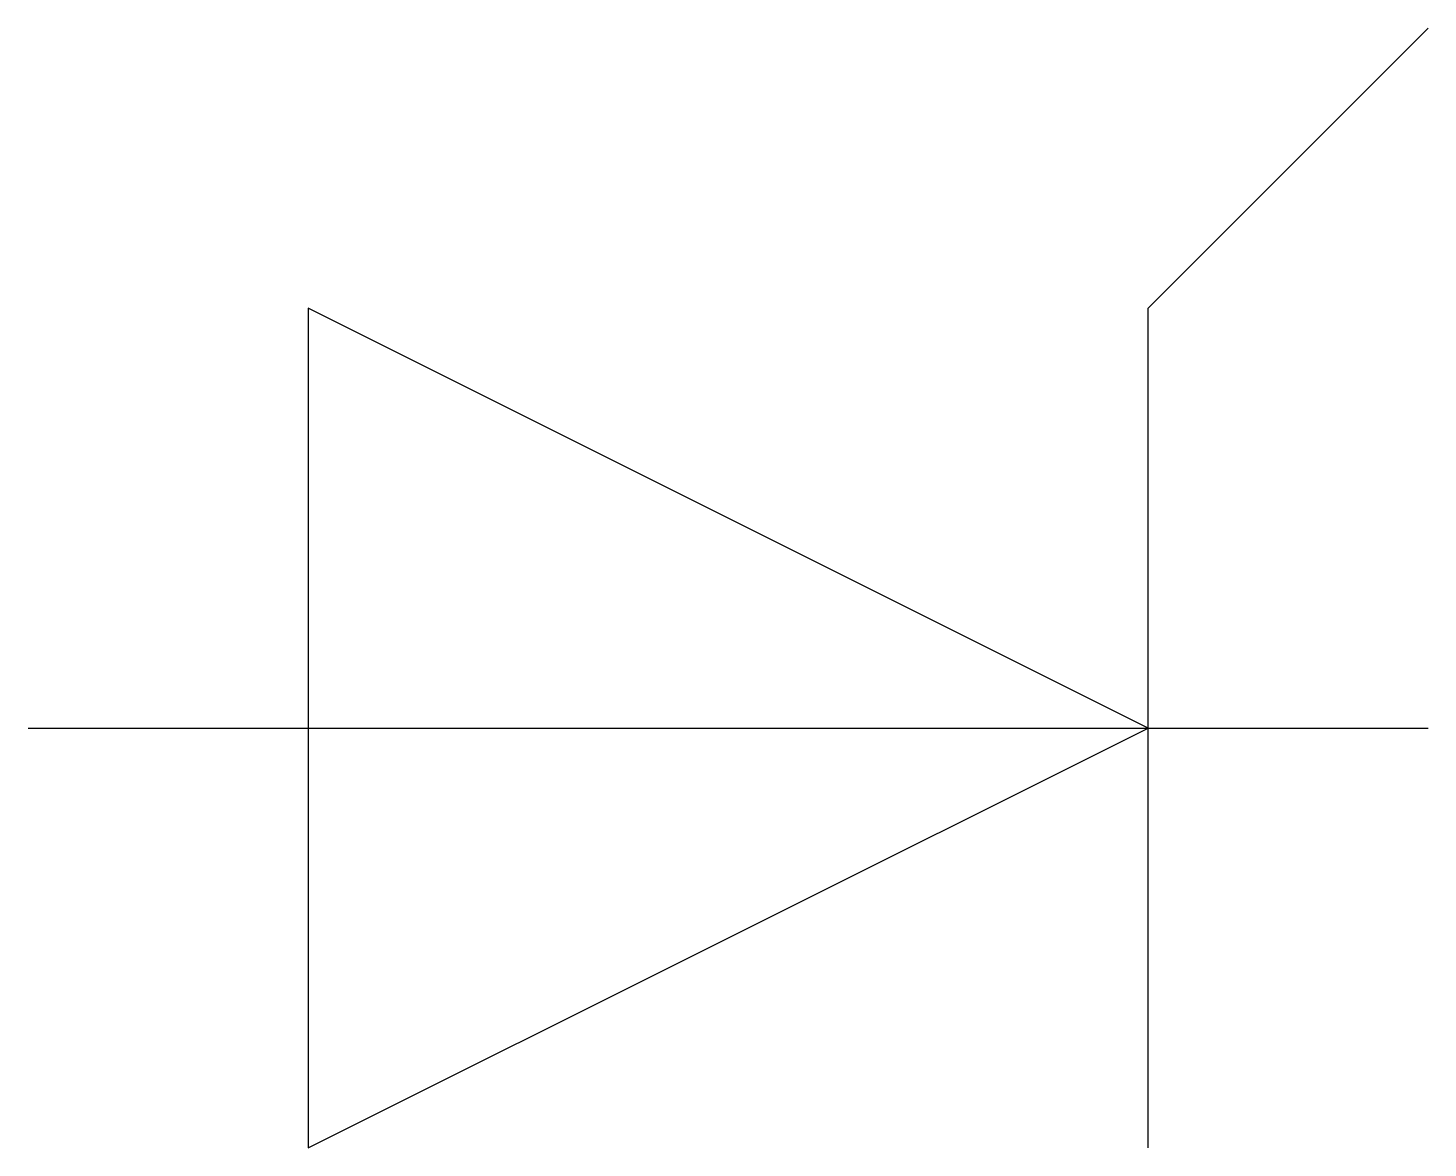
# Model space of a CAD drawing. Header units: millimetres. Extents: x -2 to 8, y -3 to 5.
import ezdxf

# ---------------------------------------------------------------- set-up
doc = ezdxf.new("R2010")
doc.units = ezdxf.units.MM

msp = doc.modelspace()

# ---------------------------------------------------------------- linework, layer by layer
msp.add_line((-2, 0), (8, 0))
msp.add_lwpolyline([(6, -3), (6, 3), (8, 5)])
msp.add_lwpolyline([(0, -3), (6, 0), (0, 3), (0, -3)], close=True)

doc.saveas('drawing.dxf')
